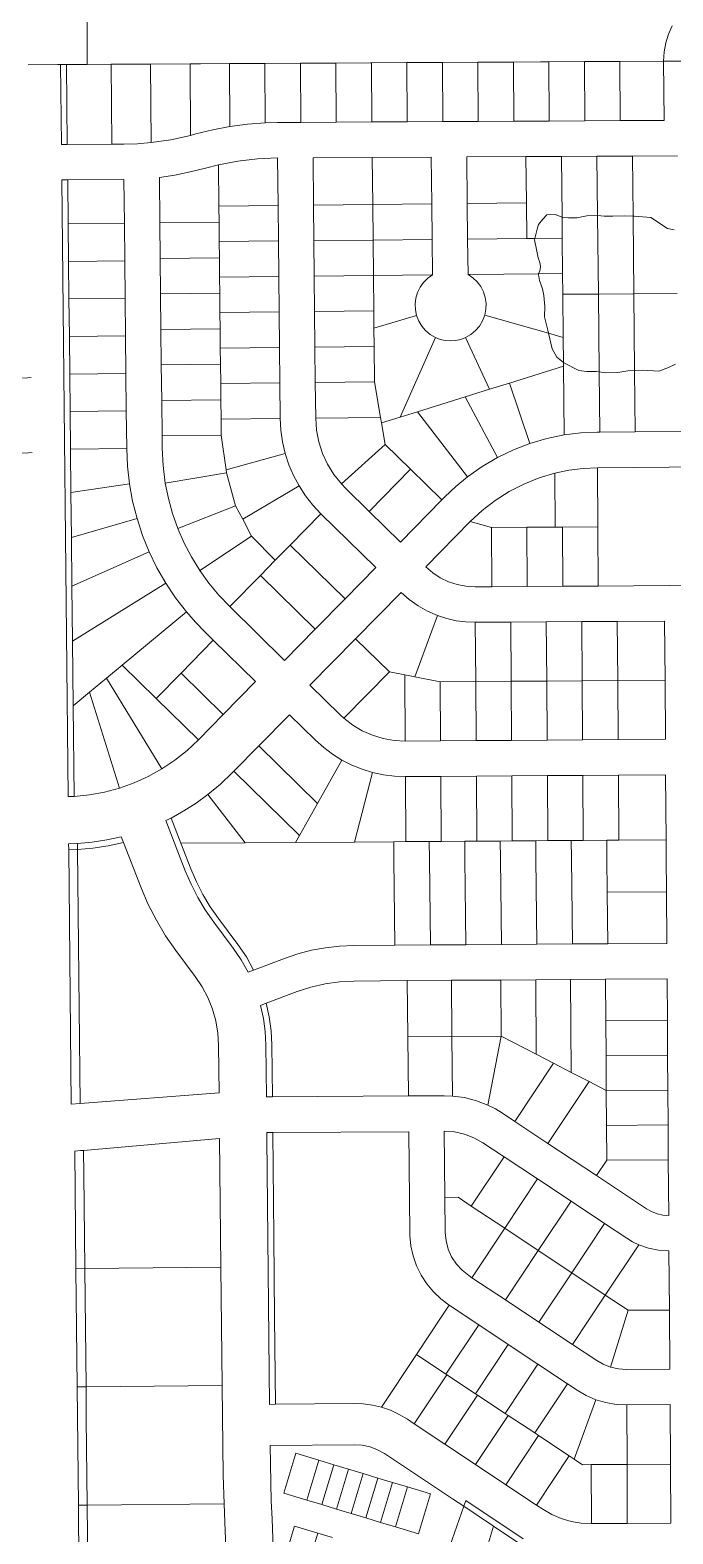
# Model space of a CAD drawing. Header units: feet. Extents: x 865220 to 2841409, y -2240498 to 948907.
# Drawn here: x 2838756 to 2839843, y 942249 to 944791 of the extents above; entities that cross this region are included whole.
import ezdxf

# ---------------------------------------------------------------- set-up
doc = ezdxf.new("R2010")
doc.units = ezdxf.units.FT
doc.header["$LTSCALE"] = 0.015
doc.header["$MEASUREMENT"] = 0
doc.layers.add('Dakota County Parcels', color=7, linetype='Continuous')

msp = doc.modelspace()

# ---------------------------------------------------------------- linework, layer by layer
at = {"layer": 'Dakota County Parcels', "lineweight": 5}
for p, q in [((2838802.8, 944733), (2838807.8, 944733)), ((2838807.8, 944733), (2838817.8, 944733)), ((2838809.1, 944598), (2838807.8, 944733)), ((2838817.8, 944733), (2838893.4, 944733.5)), ((2838819.1, 944598.1), (2838817.8, 944733)), ((2838893.4, 944733.5), (2838959.9, 944733.8)), ((2838894.4, 944598.5), (2838893.4, 944733.5)), ((2838959.9, 944733.8), (2839026.5, 944734.2)), ((2838960.7, 944601.2), (2838959.9, 944733.8)), ((2839026.5, 944734.2), (2839093.1, 944734.6)), ((2839027.2, 944613.3), (2839026.5, 944734.2)), ((2839093.1, 944734.6), (2839153.1, 944734.9)), ((2839093.7, 944628.4), (2839093.1, 944734.6)), ((2839153.1, 944734.9), (2839213.1, 944735.3)), ((2839153.7, 944634.5), (2839153.1, 944734.9)), ((2839213.1, 944735.3), (2839273.1, 944735.6)), ((2839213.7, 944635.3), (2839213.1, 944735.3)), ((2839273.1, 944735.6), (2839333.1, 944735.9)), ((2839273.6, 944635.6), (2839273.1, 944735.6)), ((2839333.1, 944735.9), (2839393.1, 944736.3)), ((2839333.6, 944636), (2839333.1, 944735.9)), ((2839393.1, 944736.3), (2839453.1, 944736.6)), ((2839393.6, 944636.3), (2839393.1, 944736.3)), ((2839453.1, 944736.6), (2839513, 944736.9)), ((2839453.6, 944636.6), (2839453.1, 944736.6)), ((2839513, 944736.9), (2839573, 944737.3)), ((2839513.6, 944637), (2839513, 944736.9)), ((2839573.6, 944637.3), (2839573, 944737.3)), ((2839633, 944737.6), (2839693, 944738)), ((2839633.6, 944637.6), (2839633, 944737.6)), ((2839693, 944738), (2839753, 944738.3)), ((2839693.6, 944638), (2839693, 944738)), ((2839753, 944738.3), (2839827, 944738.7)), ((2839174.2, 944635.1), (2839153.7, 944634.5)), ((2839174.2, 944635.1), (2839213.7, 944635.3)), ((2839213.7, 944635.3), (2839273.6, 944635.6)), ((2839273.6, 944635.6), (2839333.6, 944636)), ((2839333.6, 944636), (2839393.6, 944636.3)), ((2839393.6, 944636.3), (2839453.6, 944636.6)), ((2839453.6, 944636.6), (2839513.6, 944637)), ((2839513.6, 944637), (2839573.6, 944637.3)), ((2839573.6, 944637.3), (2839633.6, 944637.6)), ((2839633.6, 944637.6), (2839693.6, 944638)), ((2839693.6, 944638), (2839753.6, 944638.3)), ((2839753.6, 944638.3), (2839827.6, 944638.7)), ((2839027.2, 944613.3), (2839036.4, 944615.7)), ((2838809.1, 944598), (2838819.1, 944598.1)), ((2838819.1, 944598.1), (2838894.4, 944598.5)), ((2838894.4, 944598.5), (2838914.4, 944598.6)), ((2839594.3, 944577.4), (2839654.3, 944577.8)), ((2839654.3, 944577.8), (2839714.3, 944578.1)), ((2839714.3, 944578.1), (2839774.3, 944578.4)), ((2839774.3, 944578.4), (2839850.4, 944578.9)), ((2839074.5, 944563.5), (2839052.6, 944558)), ((2839075.2, 944493.8), (2839074.5, 944563.5)), ((2839175.2, 944494.8), (2839174.4, 944575.1)), ((2839234.4, 944575.4), (2839334.3, 944576)), ((2839235.2, 944495.4), (2839234.4, 944575.4)), ((2839334.3, 944576), (2839434.3, 944576.5)), ((2839335.2, 944496.4), (2839334.3, 944576)), ((2839435.1, 944497.5), (2839434.3, 944576.5)), ((2839494.3, 944576.9), (2839594.3, 944577.4)), ((2839495.1, 944498.1), (2839494.3, 944576.9)), ((2839595.1, 944499.1), (2839594.3, 944577.4)), ((2838809.8, 944538), (2838819.8, 944538.1)), ((2838820.4, 943495.4), (2838809.8, 944538)), ((2838819.8, 944538.1), (2838914.7, 944538.6)), ((2838820.5, 944463.6), (2838819.8, 944538.1)), ((2838915.5, 944464.6), (2838914.7, 944538.6)), ((2838975.5, 944465.2), (2838974.7, 944542.4)), ((2839075.2, 944493.8), (2839175.2, 944494.8)), ((2839075.5, 944466.3), (2839075.2, 944493.8)), ((2839175.8, 944434.8), (2839175.2, 944494.8)), ((2839235.2, 944495.4), (2839335.2, 944496.4)), ((2839235.8, 944435.4), (2839235.2, 944495.4)), ((2839335.2, 944496.4), (2839435.1, 944497.5)), ((2839335.8, 944436.4), (2839335.2, 944496.4)), ((2839435.8, 944437.5), (2839435.1, 944497.5)), ((2839495.1, 944498.1), (2839595.1, 944499.1)), ((2839495.7, 944438.1), (2839495.1, 944498.1)), ((2839595.7, 944439.1), (2839595.1, 944499.1)), ((2838820.5, 944463.6), (2838915.5, 944464.6)), ((2838821.2, 944400.2), (2838820.5, 944463.6)), ((2838916.1, 944401.2), (2838915.5, 944464.6)), ((2838975.5, 944465.2), (2839075.5, 944466.3)), ((2838976.1, 944405.3), (2838975.5, 944465.2)), ((2839075.8, 944433.8), (2839075.5, 944466.3)), ((2839075.8, 944433.8), (2839175.8, 944434.8)), ((2839076.1, 944406.3), (2839075.8, 944433.8)), ((2839176.4, 944374.8), (2839175.8, 944434.8)), ((2839235.8, 944435.4), (2839335.8, 944436.4)), ((2839236.4, 944375.4), (2839235.8, 944435.4)), ((2839335.8, 944436.4), (2839435.8, 944437.5)), ((2839336.4, 944376.5), (2839335.8, 944436.4)), ((2839436.4, 944377.5), (2839435.8, 944437.5)), ((2839495.7, 944438.1), (2839595.7, 944439.1)), ((2839496.4, 944378.1), (2839495.7, 944438.1)), ((2839656.3, 944379.7), (2839655.7, 944439.7)), ((2838821.2, 944400.2), (2838916.1, 944401.2)), ((2838821.8, 944336.8), (2838821.2, 944400.2)), ((2838916.8, 944337.7), (2838916.1, 944401.2)), ((2838976.1, 944405.3), (2839076.1, 944406.3)), ((2838976.7, 944345.3), (2838976.1, 944405.3)), ((2839076.4, 944373.8), (2839076.1, 944406.3)), ((2839076.4, 944373.8), (2839176.4, 944374.8)), ((2839177, 944314.8), (2839176.4, 944374.8)), ((2839236.4, 944375.4), (2839336.4, 944376.5)), ((2839237, 944315.4), (2839236.4, 944375.4)), ((2839336.4, 944376.5), (2839434.6, 944377.5)), ((2839337, 944316.5), (2839336.4, 944376.5)), ((2839434.6, 944377.5), (2839436.4, 944377.5)), ((2839496.4, 944378.1), (2839498.5, 944378.1)), ((2839656.7, 944344.8), (2839656.3, 944379.7)), ((2839076.7, 944346.3), (2839076.4, 944373.8)), ((2838821.8, 944336.8), (2838916.8, 944337.7)), ((2838822.5, 944273.3), (2838821.8, 944336.8)), ((2838917.4, 944274.3), (2838916.8, 944337.7)), ((2838976.7, 944345.3), (2839076.7, 944346.3)), ((2838977.3, 944285.3), (2838976.7, 944345.3)), ((2839077, 944313.8), (2839076.7, 944346.3)), ((2839656.7, 944344.8), (2839716.7, 944345.1)), ((2839657.4, 944271.9), (2839656.7, 944344.8)), ((2839716.7, 944345.1), (2839776.7, 944345.5)), ((2839776.7, 944345.5), (2839849.8, 944345.9)), ((2839077, 944313.8), (2839177, 944314.8)), ((2839077.3, 944286.3), (2839077, 944313.8)), ((2839177.6, 944254.8), (2839177, 944314.8)), ((2839237, 944315.4), (2839337, 944316.5)), ((2839237.6, 944255.5), (2839237, 944315.4)), ((2839337.3, 944287.4), (2839337, 944316.5)), ((2839337.3, 944287.4), (2839409.4, 944308.8)), ((2838822.5, 944273.3), (2838917.4, 944274.3)), ((2838823.1, 944209.9), (2838822.5, 944273.3)), ((2838918.1, 944210.8), (2838917.4, 944274.3)), ((2838977.3, 944285.3), (2839077.3, 944286.3)), ((2838977.9, 944225.3), (2838977.3, 944285.3)), ((2839077.6, 944253.8), (2839077.3, 944286.3)), ((2839337.6, 944256.5), (2839337.3, 944287.4)), ((2839077.6, 944253.8), (2839177.6, 944254.8)), ((2839077.9, 944226.3), (2839077.6, 944253.8)), ((2839178.2, 944194.8), (2839177.6, 944254.8)), ((2839237.6, 944255.5), (2839337.6, 944256.5)), ((2839238.2, 944195.5), (2839237.6, 944255.5)), ((2839338.2, 944196.5), (2839337.6, 944256.5)), ((2839381.8, 944136.9), (2839441.1, 944271.7)), ((2839532.9, 944184.1), (2839492.2, 944271.4)), ((2838977.9, 944225.3), (2839077.9, 944226.3)), ((2838978.6, 944165.3), (2838977.9, 944225.3)), ((2839078.3, 944193.8), (2839077.9, 944226.3)), ((2839566.5, 944194.7), (2839657.9, 944223.2)), ((2839659.1, 944106.8), (2839657.9, 944223.2)), ((2838823.1, 944209.9), (2838918.1, 944210.8)), ((2838823.8, 944146.4), (2838823.1, 944209.9)), ((2838918.7, 944147.4), (2838918.1, 944210.8)), ((2839238.2, 944195.5), (2839338.2, 944196.5)), ((2839338.2, 944196.5), (2839348.6, 944136.6)), ((2839078.3, 944193.8), (2839178.2, 944194.8)), ((2839078.5, 944166.3), (2839078.3, 944193.8)), ((2839178.9, 944134.9), (2839178.2, 944194.8)), ((2839238.9, 944135.5), (2839238.2, 944195.5)), ((2839411.1, 944146.1), (2839491.3, 944171.1)), ((2839491.3, 944171.1), (2839532.9, 944184.1)), ((2839491.3, 944171.1), (2839545.9, 944068.7)), ((2839532.9, 944184.1), (2839566.5, 944194.7)), ((2839566.5, 944194.7), (2839600.9, 944092.4)), ((2838823.8, 944146.4), (2838918.7, 944147.4)), ((2838824.4, 944083), (2838823.8, 944146.4)), ((2838919.4, 944083.9), (2838918.7, 944147.4)), ((2838978.6, 944165.3), (2839078.5, 944166.3)), ((2838979.2, 944105.3), (2838978.6, 944165.3)), ((2839078.9, 944133.8), (2839078.5, 944166.3)), ((2839381.8, 944136.9), (2839411.1, 944146.1)), ((2839411.1, 944146.1), (2839495.6, 944036.2)), ((2839078.9, 944133.8), (2839178.9, 944134.9)), ((2839079.2, 944106.3), (2839078.9, 944133.8)), ((2839238.9, 944135.5), (2839348.6, 944136.6)), ((2839348.6, 944136.6), (2839350.2, 944127.1)), ((2839350.2, 944127.1), (2839381.8, 944136.9)), ((2839350.2, 944127.1), (2839356.5, 944090.9)), ((2838979.2, 944105.3), (2839079.2, 944106.3)), ((2838979.4, 944084.6), (2838979.2, 944105.3)), ((2839079.2, 944106.3), (2839087.5, 944047.8)), ((2839714.6, 944111.5), (2839719.1, 944111.5)), ((2839719.1, 944111.5), (2839779.1, 944111.9)), ((2839779.1, 944111.9), (2839860.5, 944112.5)), ((2838824.4, 944083), (2838919.4, 944083.9)), ((2838825.2, 944009.6), (2838824.4, 944083)), ((2839087.5, 944047.8), (2839187.3, 944075.6)), ((2839282.4, 944024), (2839356.5, 944090.9)), ((2839356.5, 944090.9), (2839399.4, 944048.9)), ((2839087.5, 944047.8), (2839088.1, 944042.9)), ((2839329.4, 943977.4), (2839399.4, 944048.9)), ((2839399.4, 944048.9), (2839452.2, 943997.1)), ((2839715.1, 944051.5), (2840086.5, 944054)), ((2839715.7, 943951.5), (2839715.1, 944051.5)), ((2838825.2, 944009.6), (2838924.1, 944024.2)), ((2838984.6, 944025.6), (2839088.1, 944042.9)), ((2839088.1, 944042.9), (2839103.6, 943987.3)), ((2839115.6, 943964.3), (2839210.8, 944020.6)), ((2839282.4, 944024), (2839289.6, 944016.4)), ((2839643.8, 943951), (2839643.1, 944042.3)), ((2838825.9, 943933.4), (2838825.2, 944009.6)), ((2839289.6, 944016.4), (2839329.4, 943977.4)), ((2839382.3, 943925.7), (2839452.2, 943997.1)), ((2839452.2, 943997.1), (2839457.3, 944002.3)), ((2839006, 943948.7), (2839103.6, 943987.3)), ((2839103.6, 943987.3), (2839115.6, 943964.3)), ((2839195.8, 943920.8), (2839247.6, 943973.6)), ((2839247.6, 943973.6), (2839340.3, 943882.8)), ((2839329.4, 943977.4), (2839382.3, 943925.7)), ((2838825.9, 943933.4), (2838936.9, 943965.6)), ((2839115.6, 943964.3), (2839130.4, 943936)), ((2839425.1, 943883.7), (2839500.2, 943960.3)), ((2839500.2, 943960.3), (2839535.8, 943950.2)), ((2839535.8, 943950.2), (2839595.8, 943950.7)), ((2839536.5, 943850.3), (2839535.8, 943950.2)), ((2839595.8, 943950.7), (2839643.8, 943951)), ((2839596.5, 943850.7), (2839595.8, 943950.7)), ((2839643.8, 943951), (2839655.8, 943951.1)), ((2839655.8, 943951.1), (2839715.7, 943951.5)), ((2839656.4, 943851.1), (2839655.8, 943951.1)), ((2839716.4, 943851.5), (2839715.7, 943951.5)), ((2838826.8, 943851.1), (2838825.9, 943933.4)), ((2839042.9, 943877.9), (2839130.4, 943936)), ((2839130.4, 943936), (2839170.6, 943895.2)), ((2839170.6, 943895.2), (2839195.8, 943920.8)), ((2839195.8, 943920.8), (2839288.5, 943830)), ((2838826.8, 943851.1), (2838957.5, 943909.3)), ((2839145.4, 943869.5), (2839170.6, 943895.2)), ((2839093.5, 943816.7), (2839145.4, 943869.5)), ((2839145.4, 943869.5), (2839238.2, 943778.6)), ((2839288.5, 943830), (2839340.3, 943882.8)), ((2838827.7, 943758.5), (2838826.8, 943851.1)), ((2838827.7, 943758.5), (2838985.5, 943856.3)), ((2839306.2, 943762.3), (2839383.1, 943840.8)), ((2839508.2, 943850.1), (2839536.5, 943850.3)), ((2839536.5, 943850.3), (2839596.5, 943850.7)), ((2839596.5, 943850.7), (2839656.4, 943851.1)), ((2839656.4, 943851.1), (2839716.4, 943851.5)), ((2839716.4, 943851.5), (2839962.2, 943853.2)), ((2839093.5, 943816.7), (2839186.4, 943725.8)), ((2839238.2, 943778.6), (2839288.5, 943830)), ((2838911.8, 943717.7), (2839020.5, 943807.7)), ((2839406.2, 943698), (2839445, 943801.4)), ((2839508.7, 943790.1), (2839568.7, 943790.5)), ((2839509.3, 943690.1), (2839508.7, 943790.1)), ((2839568.7, 943790.5), (2839628.6, 943790.9)), ((2839569.3, 943690.5), (2839568.7, 943790.5)), ((2839628.6, 943790.9), (2839688.6, 943791.3)), ((2839629.3, 943690.9), (2839628.6, 943790.9)), ((2839688.6, 943791.3), (2839748.6, 943791.7)), ((2839689.3, 943691.3), (2839688.6, 943791.3)), ((2839748.6, 943791.7), (2839828.6, 943792.3)), ((2839749.3, 943691.7), (2839748.6, 943791.7)), ((2839829.3, 943692.3), (2839828.6, 943792.3)), ((2839051.6, 943773.9), (2839065.8, 943759.9)), ((2839186.4, 943725.8), (2839238.2, 943778.6)), ((2838828.8, 943649), (2838827.7, 943758.5)), ((2839011.3, 943704.2), (2839065.8, 943759.9)), ((2839065.8, 943759.9), (2839137.3, 943689.9)), ((2839229.2, 943683.8), (2839306.2, 943762.3)), ((2839363.4, 943706.4), (2839306.2, 943762.3)), ((2838885.2, 943695.7), (2838911.8, 943717.7)), ((2838911.8, 943717.7), (2838969.3, 943661.3)), ((2838856.6, 943672), (2838885.2, 943695.7)), ((2838885.2, 943695.7), (2838978.9, 943542.2)), ((2838969.3, 943661.3), (2839011.3, 943704.2)), ((2839011.3, 943704.2), (2839082.7, 943634.2)), ((2839082.7, 943634.2), (2839137.3, 943689.9)), ((2839286.5, 943627.9), (2839363.4, 943706.4)), ((2839363.4, 943706.4), (2839389.3, 943701.3)), ((2839390.1, 943589.3), (2839389.3, 943701.3)), ((2839389.3, 943701.3), (2839406.2, 943698)), ((2839406.2, 943698), (2839449.4, 943689.7)), ((2839449.4, 943689.7), (2839509.3, 943690.1)), ((2839450, 943589.7), (2839449.4, 943689.7)), ((2839509.3, 943690.1), (2839569.3, 943690.5)), ((2839510, 943590.1), (2839509.3, 943690.1)), ((2839569.3, 943690.5), (2839629.3, 943690.9)), ((2839570, 943590.5), (2839569.3, 943690.5)), ((2839629.3, 943690.9), (2839689.3, 943691.3)), ((2839630, 943590.9), (2839629.3, 943690.9)), ((2839689.3, 943691.3), (2839749.3, 943691.7)), ((2839690, 943591.3), (2839689.3, 943691.3)), ((2839749.3, 943691.7), (2839829.3, 943692.3)), ((2839750, 943591.8), (2839749.3, 943691.7)), ((2839830, 943592.3), (2839829.3, 943692.3)), ((2838828.8, 943649), (2838856.6, 943672)), ((2838856.6, 943672), (2838907, 943509.7)), ((2839229.2, 943683.8), (2839280.5, 943633.6)), ((2838830.4, 943495.8), (2838828.8, 943649)), ((2838969.3, 943661.3), (2839040.7, 943591.3)), ((2839040.7, 943591.3), (2839082.7, 943634.2)), ((2839142.6, 943581.1), (2839194.4, 943633.9)), ((2839194.4, 943633.9), (2839238.5, 943590.7)), ((2839280.5, 943633.6), (2839286.5, 943627.9)), ((2839390.1, 943589.3), (2839450, 943589.7)), ((2839450, 943589.7), (2839510, 943590.1)), ((2839510, 943590.1), (2839570, 943590.5)), ((2839570, 943590.5), (2839630, 943590.9)), ((2839630, 943590.9), (2839690, 943591.3)), ((2839690, 943591.3), (2839750, 943591.8)), ((2839750, 943591.8), (2839830, 943592.3)), ((2839100.6, 943538.2), (2839142.6, 943581.1)), ((2839142.6, 943581.1), (2839241.9, 943483.8)), ((2839097.8, 943535.4), (2839100.6, 943538.2)), ((2839100.6, 943538.2), (2839211.4, 943429.7)), ((2839241.9, 943483.8), (2839283.3, 943557)), ((2839304.6, 943418.7), (2839335.1, 943536.1)), ((2839390.5, 943529.3), (2839450.5, 943529.7)), ((2839391.2, 943419.3), (2839390.5, 943529.3)), ((2839450.5, 943529.7), (2839510.5, 943530.1)), ((2839451.2, 943419.7), (2839450.5, 943529.7)), ((2839510.5, 943530.1), (2839570.4, 943530.5)), ((2839511.2, 943420.1), (2839510.5, 943530.1)), ((2839570.4, 943530.5), (2839630.4, 943530.9)), ((2839571.2, 943420.5), (2839570.4, 943530.5)), ((2839630.4, 943530.9), (2839690.4, 943531.4)), ((2839631.2, 943421), (2839630.4, 943530.9)), ((2839690.4, 943531.4), (2839750.4, 943531.8)), ((2839691.2, 943421.4), (2839690.4, 943531.4)), ((2839750.4, 943531.8), (2839830.4, 943532.3)), ((2839751.2, 943421.8), (2839750.4, 943531.8)), ((2839831.2, 943422.3), (2839830.4, 943532.3)), ((2838820.4, 943495.4), (2838830.4, 943495.8)), ((2839056.8, 943498.8), (2839119.7, 943417.4)), ((2838985.4, 943454.8), (2838994.4, 943459.2)), ((2838994.4, 943459.2), (2839011, 943416.7)), ((2839241.9, 943483.8), (2839211.4, 943429.7)), ((2838985.4, 943454.8), (2839018.4, 943370)), ((2838836.3, 943416.2), (2838821.3, 943415.5)), ((2838821.4, 943405.5), (2838821.3, 943415.5)), ((2838836.3, 943415.6), (2838836.4, 943406.1)), ((2838910.2, 943427.5), (2838913.8, 943418.1)), ((2838913.8, 943418.1), (2838943.9, 943341)), ((2839011, 943416.7), (2839119.7, 943417.4)), ((2839011, 943416.7), (2839027.7, 943373.6)), ((2839119.7, 943417.4), (2839204.8, 943418)), ((2839204.8, 943418), (2839211.4, 943429.7)), ((2839204.8, 943418), (2839304.6, 943418.7)), ((2839304.6, 943418.7), (2839370.9, 943419.2)), ((2839370.9, 943419.2), (2839391.2, 943419.3)), ((2839391.2, 943419.3), (2839430.9, 943419.6)), ((2839430.9, 943419.6), (2839451.2, 943419.7)), ((2839451.2, 943419.7), (2839490.9, 943420)), ((2839490.9, 943420), (2839511.2, 943420.1)), ((2839511.2, 943420.1), (2839550.9, 943420.4)), ((2839550.9, 943420.4), (2839571.2, 943420.5)), ((2839571.2, 943420.5), (2839610.9, 943420.8)), ((2839610.9, 943420.8), (2839631.2, 943421)), ((2839631.2, 943421), (2839670.9, 943421.2)), ((2839670.9, 943421.2), (2839691.2, 943421.4)), ((2839691.2, 943421.4), (2839730.9, 943421.6)), ((2839730.9, 943421.6), (2839751.2, 943421.8)), ((2839751.2, 943421.8), (2839831.2, 943422.3)), ((2838821.4, 943405.5), (2838836.4, 943406.1)), ((2838825.8, 942975.6), (2838821.4, 943405.5)), ((2838837.5, 943299), (2838836.4, 943406.1)), ((2839731.8, 943333.7), (2839831.8, 943334.3)), ((2839732.7, 943246.7), (2839731.8, 943333.7)), ((2839832.4, 943247.4), (2839831.8, 943334.3)), ((2838840.8, 942976.7), (2838837.5, 943299)), ((2839066.5, 943283.4), (2839099.4, 943239.3)), ((2839074.5, 943289.3), (2839107.4, 943245.3)), ((2839002.4, 943235.5), (2839035.3, 943191.4)), ((2839303.1, 943243.7), (2839372.7, 943244.2)), ((2839372.7, 943244.2), (2839432.7, 943244.6)), ((2839432.7, 943244.6), (2839492.7, 943245)), ((2839492.7, 943245), (2839552.7, 943245.4)), ((2839552.7, 943245.4), (2839612.7, 943245.8)), ((2839612.7, 943245.8), (2839672.7, 943246.3)), ((2839672.7, 943246.3), (2839732.7, 943246.7)), ((2839732.7, 943246.7), (2839832.4, 943247.4)), ((2839134, 943202.2), (2839186.2, 943221.9)), ((2839124.6, 943198.6), (2839134, 943202.2)), ((2839303.5, 943183.7), (2839393.6, 943184.3)), ((2839393.6, 943184.3), (2839468.6, 943184.9)), ((2839394.5, 943089.4), (2839393.6, 943184.3)), ((2839468.6, 943184.9), (2839551.8, 943185.4)), ((2839469.2, 943089.9), (2839468.6, 943184.9)), ((2839551.8, 943185.4), (2839610.8, 943185.8)), ((2839552.5, 943090.4), (2839551.8, 943185.4)), ((2839610.8, 943185.8), (2839669.8, 943186.2)), ((2839611.7, 943059.9), (2839610.8, 943185.8)), ((2839669.8, 943186.2), (2839728.8, 943186.6)), ((2839670.9, 943029.3), (2839669.8, 943186.2)), ((2839728.8, 943186.6), (2839832.8, 943187.4)), ((2839729.3, 943116.7), (2839728.8, 943186.6)), ((2839833.3, 943117.4), (2839832.8, 943187.4)), ((2839155.2, 943146.1), (2839207.5, 943165.8)), ((2839145.8, 943142.5), (2839155.2, 943146.1)), ((2839729.3, 943116.7), (2839833.3, 943117.4)), ((2839729.7, 943057.7), (2839729.3, 943116.7)), ((2839833.7, 943058.4), (2839833.3, 943117.4)), ((2839394.5, 943089.4), (2839469.2, 943089.9)), ((2839395.6, 942989.4), (2839394.5, 943089.4)), ((2839469.2, 943089.9), (2839552.5, 943090.4)), ((2839469.9, 942989.3), (2839469.2, 943089.9)), ((2839530, 942974), (2839552.5, 943090.4)), ((2839552.5, 943090.4), (2839611.7, 943059.9)), ((2839075.5, 942994.5), (2839074.7, 943074.8)), ((2839155.6, 942987.7), (2839154.7, 943075.6)), ((2839165.6, 942987.8), (2839164.7, 943075.7)), ((2839611.7, 943059.9), (2839641.1, 943044.7)), ((2839729.7, 943057.7), (2839833.7, 943058.4)), ((2839730.1, 942998.7), (2839729.7, 943057.7)), ((2839834.1, 942999.4), (2839833.7, 943058.4)), ((2839575.7, 942946.3), (2839641.1, 943044.7)), ((2839641.1, 943044.7), (2839670.9, 943029.3)), ((2839670.9, 943029.3), (2839700.9, 943013.8)), ((2839631.5, 942909.2), (2839700.9, 943013.8)), ((2839700.9, 943013.8), (2839730.1, 942998.7)), ((2838825.8, 942975.6), (2838840.8, 942976.7)), ((2838840.8, 942976.7), (2839075.5, 942994.5)), ((2839155.6, 942987.7), (2839165.6, 942987.8)), ((2839165.6, 942987.8), (2839395.6, 942989.4)), ((2839395.6, 942989.4), (2839455.8, 942989.8)), ((2839469.9, 942989.3), (2839455.8, 942989.8)), ((2839730.1, 942998.7), (2839834.1, 942999.4)), ((2839730.5, 942939.7), (2839730.1, 942998.7)), ((2839834.5, 942940.4), (2839834.1, 942999.4)), ((2839554.7, 942960.3), (2839575.7, 942946.3)), ((2839156.3, 942927.7), (2839166.3, 942927.8)), ((2839156.4, 942917.7), (2839156.3, 942927.7)), ((2839166.3, 942927.8), (2839396.2, 942928.9)), ((2839168.1, 942751.8), (2839166.3, 942927.8)), ((2839397.9, 942758.2), (2839396.2, 942928.9)), ((2839457.3, 942817.8), (2839456.2, 942929.8)), ((2839575.7, 942946.3), (2839631.5, 942909.2)), ((2839730.5, 942939.7), (2839834.5, 942940.4)), ((2839730.9, 942880.7), (2839730.5, 942939.7)), ((2839834.9, 942881.4), (2839834.5, 942940.4)), ((2838846.6, 942897.3), (2839076.4, 942917.2)), ((2839076.4, 942917.2), (2839078.6, 942699.7)), ((2839161, 942468), (2839156.4, 942917.7)), ((2839521.5, 942910.3), (2839557.2, 942886.6)), ((2839631.5, 942909.2), (2839713.6, 942854.7)), ((2838831.6, 942896), (2838841.6, 942896.9)), ((2838831.6, 942896), (2838833.6, 942697.3)), ((2838841.6, 942896.9), (2838846.6, 942897.3)), ((2838846.6, 942897.3), (2838847, 942857.3)), ((2839501.8, 942803.3), (2839557.2, 942886.6)), ((2839557.2, 942886.6), (2839613.8, 942849)), ((2839713.6, 942854.7), (2839730.9, 942880.7)), ((2839730.9, 942880.7), (2839834.9, 942881.4)), ((2839835.6, 942787.4), (2839834.9, 942881.4)), ((2838847, 942857.3), (2838848.6, 942697.5)), ((2839558.5, 942765.7), (2839613.8, 942849)), ((2839613.8, 942849), (2839670.4, 942811.3)), ((2839713.6, 942854.7), (2839797.9, 942798.6)), ((2839457.3, 942817.8), (2839479.7, 942818)), ((2839457.9, 942758.8), (2839457.3, 942817.8)), ((2839479.7, 942818), (2839501.8, 942803.3)), ((2839501.8, 942803.3), (2839558.5, 942765.7)), ((2839615.1, 942728.1), (2839670.4, 942811.3)), ((2839670.4, 942811.3), (2839727.1, 942773.7)), ((2839671.7, 942690.4), (2839727.1, 942773.7)), ((2839727.1, 942773.7), (2839764.7, 942748.7)), ((2839168.1, 942751.8), (2839169.5, 942615.3)), ((2839397.9, 942758.2), (2839398.1, 942753.4)), ((2839502.9, 942682.1), (2839558.5, 942765.7)), ((2839558.5, 942765.7), (2839615.1, 942728.1)), ((2839559.6, 942644.5), (2839615.1, 942728.1)), ((2839615.1, 942728.1), (2839671.7, 942690.4)), ((2839728.3, 942652.8), (2839784.8, 942737.8)), ((2839836.7, 942627.4), (2839836, 942727.4)), ((2838833.6, 942697.3), (2838848.6, 942697.5)), ((2838833.6, 942697.3), (2838835.7, 942497.4)), ((2838848.6, 942697.5), (2839078.6, 942699.7)), ((2838848.6, 942697.5), (2838850.7, 942497.5)), ((2839078.6, 942699.7), (2839080.6, 942499.7)), ((2839497.6, 942685.6), (2839502.9, 942682.1)), ((2839502.9, 942682.1), (2839559.6, 942644.5)), ((2839616.2, 942606.8), (2839671.7, 942690.4)), ((2839671.7, 942690.4), (2839728.3, 942652.8)), ((2839672.8, 942569.2), (2839728.3, 942652.8)), ((2839728.3, 942652.8), (2839767.2, 942627)), ((2839452.2, 942617.3), (2839464.4, 942635.7)), ((2839464.4, 942635.7), (2839514.4, 942602.5)), ((2839559.6, 942644.5), (2839616.2, 942606.8)), ((2839737, 942531), (2839767.2, 942627)), ((2839767.2, 942627), (2839836.7, 942627.4)), ((2839837.4, 942527.5), (2839836.7, 942627.4)), ((2839169.5, 942615.3), (2839171, 942468.1)), ((2839409.1, 942552.4), (2839452.2, 942617.3)), ((2839459.1, 942519.2), (2839514.4, 942602.5)), ((2839514.4, 942602.5), (2839564.4, 942569.2)), ((2839616.2, 942606.8), (2839672.8, 942569.2)), ((2839509, 942486), (2839564.4, 942569.2)), ((2839564.4, 942569.2), (2839614.3, 942536)), ((2839672.8, 942569.2), (2839713.8, 942542)), ((2839349.9, 942463.2), (2839409.1, 942552.4)), ((2839409.1, 942552.4), (2839459.1, 942519.2)), ((2839459.1, 942519.2), (2839460.8, 942518)), ((2839559, 942452.8), (2839614.3, 942536)), ((2839614.3, 942536), (2839664.3, 942502.8)), ((2839764.2, 942527), (2839837.4, 942527.5)), ((2838835.7, 942497.4), (2838850.7, 942497.5)), ((2838835.7, 942497.4), (2838837.7, 942297.4)), ((2838850.7, 942497.5), (2839080.6, 942499.7)), ((2838850.7, 942497.5), (2838851.2, 942444.1)), ((2839080.6, 942499.7), (2839081.7, 942397.2)), ((2839405.5, 942435), (2839460.8, 942518)), ((2839460.8, 942518), (2839509, 942486)), ((2839609, 942419.6), (2839664.3, 942502.8)), ((2839664.3, 942502.8), (2839680.6, 942492)), ((2839171, 942468.1), (2839161, 942468)), ((2839303.6, 942469.5), (2839171, 942468.1)), ((2839457.1, 942400.7), (2839512.4, 942483.7)), ((2839509, 942486), (2839512.4, 942483.7)), ((2839512.4, 942483.7), (2839559, 942452.8)), ((2839675.9, 942375.1), (2839712.5, 942475.9)), ((2839764.6, 942467), (2839837.8, 942467.5)), ((2839838.5, 942367), (2839837.8, 942467.5)), ((2838851.2, 942444.1), (2838852.7, 942297.6)), ((2839405.5, 942435), (2839393.8, 942442.8)), ((2839508.8, 942366.4), (2839564, 942449.4)), ((2839559, 942452.8), (2839564, 942449.4)), ((2839564, 942449.4), (2839609, 942419.6)), ((2839765.3, 942366.5), (2839764.6, 942467)), ((2839457.1, 942400.7), (2839405.5, 942435)), ((2839609, 942419.6), (2839615.7, 942415.1)), ((2839161.7, 942398.2), (2839304.3, 942399.7)), ((2839508.8, 942366.4), (2839457.1, 942400.7)), ((2839560.4, 942332.1), (2839615.7, 942415.1)), ((2839615.7, 942415.1), (2839667.3, 942380.8)), ((2839184.9, 942317.9), (2839205.2, 942385.2)), ((2839244.4, 942373.4), (2839205.2, 942385.2)), ((2839224.1, 942306), (2839244.4, 942373.4)), ((2839269.3, 942365.9), (2839244.4, 942373.4)), ((2839249, 942298.5), (2839269.3, 942365.9)), ((2839294.2, 942358.4), (2839269.3, 942365.9)), ((2839560.4, 942332.1), (2839508.8, 942366.4)), ((2839612, 942297.8), (2839667.3, 942380.8)), ((2839667.3, 942380.8), (2839675.9, 942375.1)), ((2839675.9, 942375.1), (2839689.6, 942365.9)), ((2839689.6, 942365.9), (2839704.4, 942366.3)), ((2839704.4, 942366.3), (2839765.3, 942366.5)), ((2839705.1, 942266.3), (2839704.4, 942366.3)), ((2839765.1, 942266.7), (2839765.3, 942366.5)), ((2839765.3, 942366.5), (2839838.5, 942367)), ((2839839.1, 942267.2), (2839838.5, 942367)), ((2839273.9, 942291), (2839294.2, 942358.4)), ((2839319.1, 942350.9), (2839294.2, 942358.4)), ((2839298.8, 942283.5), (2839319.1, 942350.9)), ((2839344, 942343.4), (2839319.1, 942350.9)), ((2839323.7, 942276), (2839344, 942343.4)), ((2839368.9, 942335.9), (2839344, 942343.4)), ((2839224.1, 942306), (2839184.9, 942317.9)), ((2839348.6, 942268.5), (2839368.9, 942335.9)), ((2839393.8, 942328.4), (2839368.9, 942335.9)), ((2839373.5, 942261), (2839393.8, 942328.4)), ((2839433, 942316.5), (2839393.8, 942328.4)), ((2839412.7, 942249.2), (2839433, 942316.5)), ((2839612, 942297.8), (2839560.4, 942332.1)), ((2838837.7, 942297.4), (2838852.7, 942297.6)), ((2838837.7, 942297.4), (2838839.8, 942098)), ((2838852.7, 942297.6), (2839084, 942299.8)), ((2838852.7, 942297.6), (2838854.8, 942098.1)), ((2839084, 942299.8), (2839086, 942254.1)), ((2839249, 942298.5), (2839224.1, 942306)), ((2839273.9, 942291), (2839249, 942298.5)), ((2839273.9, 942291), (2839298.8, 942283.5)), ((2839489.1, 942295.6), (2839421.4, 942102.8)), ((2839489.1, 942295.6), (2839492.4, 942305.2)), ((2839489.1, 942295.6), (2839539.5, 942261.9)), ((2839492.4, 942305.2), (2839589.5, 942240.7)), ((2839612, 942297.8), (2839622.7, 942290.7)), ((2839165.9, 942258.3), (2839165.2, 942274.3)), ((2839323.7, 942276), (2839298.8, 942283.5)), ((2839348.6, 942268.5), (2839323.7, 942276)), ((2839373.5, 942261), (2839348.6, 942268.5)), ((2839705.1, 942266.3), (2839765.1, 942266.7)), ((2839765.1, 942266.7), (2839839.1, 942267.2)), ((2839168.7, 942183.5), (2839165.9, 942258.3)), ((2839203.3, 942262.2), (2839187, 942208.2)), ((2839242.5, 942250.4), (2839203.3, 942262.2)), ((2839222.2, 942183), (2839242.5, 942250.4)), ((2839267.4, 942242.9), (2839242.5, 942250.4)), ((2839412.7, 942249.2), (2839373.5, 942261)), ((2839491.4, 942103.4), (2839539.5, 942261.9)), ((2839583.9, 942232.4), (2839539.5, 942261.9))]:
    msp.add_line(p, q, dxfattribs=at)
for points in [[(2838852.8, 944733.2), (2838852.5, 944807.8), (2838849.7, 945542)], [(2839841.3, 944798.8), (2839835.1, 944784.5), (2839830.6, 944769.6), (2839827.9, 944754.3), (2839827, 944738.7), (2839827, 944738.7)], [(2839857, 944738.9), (2839827, 944738.7), (2839753, 944738.3), (2839693, 944738), (2839618.8, 944737.5), (2838852.8, 944733.2), (2838752.8, 944732.7)], [(2839573, 944737.3), (2839618.8, 944737.5), (2839633, 944737.6)], [(2839753.6, 944638.3), (2839753, 944738.3), (2839753, 944738.3)], [(2839827, 944738.7), (2839857, 944738.9), (2839887, 944739)], [(2839827.6, 944638.7), (2839827, 944738.7), (2839827, 944738.7)], [(2839153.7, 944634.5), (2839123.6, 944632.3), (2839093.7, 944628.4)], [(2838960.7, 944601.2), (2838994.2, 944606), (2839027.2, 944613.3)], [(2839093.7, 944628.4), (2839064.9, 944622.8), (2839036.4, 944615.7)], [(2838914.4, 944598.6), (2838937.6, 944599.3), (2838960.7, 944601.2)], [(2839655.7, 944439.7), (2839655.3, 944475.2), (2839654.3, 944577.8)], [(2839716.7, 944345.1), (2839715.3, 944477.9), (2839714.3, 944578.1)], [(2839776.7, 944345.5), (2839775.3, 944476.8), (2839774.3, 944578.4)], [(2838974.7, 944542.4), (2839000.9, 944546.3), (2839026.9, 944551.5), (2839052.6, 944558)], [(2839174.4, 944575.1), (2839140.8, 944573.6), (2839107.5, 944569.8), (2839074.5, 944563.5)], [(2839847.3, 944226.6), (2839835.4, 944221), (2839818.8, 944214.7), (2839791.4, 944216.5), (2839778, 944215.8), (2839766.7, 944215.2), (2839749.8, 944212.6), (2839728.7, 944212.1), (2839718, 944213.5), (2839713, 944214.1), (2839697.1, 944214.1), (2839683.6, 944215.8), (2839658.1, 944229), (2839657.9, 944229.2), (2839646.7, 944238.5), (2839638.5, 944252.4), (2839632.4, 944279), (2839631.3, 944283.9), (2839625.5, 944306.5), (2839626.4, 944324.2), (2839624.4, 944342.5), (2839622.5, 944354), (2839617, 944367.8), (2839615.2, 944378.1), (2839615.6, 944379.3), (2839617.5, 944384.1), (2839619, 944391.2), (2839618, 944398.3), (2839614.7, 944406.2), (2839612, 944420.5), (2839608.8, 944436.8), (2839609.4, 944439.2), (2839613, 944454.5), (2839615.2, 944462.6), (2839622.8, 944471.6), (2839629.5, 944479.2), (2839643.8, 944479.6), (2839655.3, 944475.2), (2839655.5, 944475.2), (2839665.9, 944473.9), (2839680.4, 944474), (2839697.4, 944477.2), (2839715.3, 944477.9), (2839715.3, 944477.9), (2839726.7, 944477), (2839741.3, 944476.8), (2839760.9, 944477.2), (2839775.3, 944476.8), (2839777.9, 944476.7), (2839805.5, 944474.5), (2839833.7, 944455.9), (2839844.8, 944453.7)], [(2839595.7, 944439.1), (2839609.4, 944439.2), (2839655.7, 944439.7)], [(2839436.4, 944377.5), (2839428.3, 944371.7), (2839421.2, 944364.7), (2839415.4, 944356.7), (2839411.1, 944347.8), (2839408.2, 944338.3), (2839407, 944328.4), (2839407.4, 944318.5), (2839409.4, 944308.8)], [(2839524.6, 944309.5), (2839526.5, 944319.3), (2839526.8, 944329.3), (2839525.4, 944339.2), (2839522.4, 944348.7), (2839517.8, 944357.6), (2839511.8, 944365.6), (2839504.6, 944372.5), (2839496.4, 944378.1)], [(2839498.5, 944378.1), (2839615.6, 944379.3), (2839656.3, 944379.7)], [(2839719.1, 944111.5), (2839718, 944213.5), (2839716.7, 944345.1)], [(2839779.1, 944111.9), (2839778, 944215.8), (2839776.7, 944345.5)], [(2839409.4, 944308.8), (2839413, 944299.4), (2839418.2, 944290.8), (2839424.7, 944283.2), (2839432.4, 944276.7), (2839441.1, 944271.7)], [(2839492.2, 944271.4), (2839501.1, 944276.6), (2839509.1, 944283.2), (2839515.7, 944291), (2839521, 944299.9), (2839524.6, 944309.5)], [(2839524.6, 944309.5), (2839632.4, 944279), (2839657.4, 944271.9)], [(2839441.1, 944271.7), (2839449.3, 944268.5), (2839457.9, 944266.5), (2839466.6, 944265.8), (2839475.4, 944266.4), (2839484, 944268.3), (2839492.2, 944271.4)], [(2839657.9, 944223.2), (2839657.9, 944229.2), (2839657.4, 944271.9)], [(2838758.2, 944203.9), (2838752, 944203.7), (2838708.2, 944202.9)], [(2839178.9, 944134.9), (2839179.9, 944114.9), (2839182.8, 944095.1), (2839187.3, 944075.6)], [(2839238.9, 944135.5), (2839240.3, 944115.1), (2839244.2, 944095.1), (2839250.4, 944075.7), (2839259, 944057.2), (2839269.7, 944039.9), (2839282.4, 944024)], [(2839659.1, 944106.8), (2839629.7, 944100.8), (2839600.9, 944092.4)], [(2839714.6, 944111.5), (2839686.8, 944110.2), (2839659.1, 944106.8)], [(2838759.5, 944077), (2838753.6, 944076.8), (2838709.5, 944075.9)], [(2838919.4, 944083.9), (2838920.7, 944054), (2838924.1, 944024.2)], [(2838979.4, 944084.6), (2838980.9, 944055), (2838984.6, 944025.6)], [(2839187.3, 944075.6), (2839193.5, 944056.6), (2839201.3, 944038.2), (2839210.8, 944020.6)], [(2839600.9, 944092.4), (2839573, 944081.7), (2839545.9, 944068.7)], [(2839545.9, 944068.7), (2839520.1, 944053.5), (2839495.6, 944036.2)], [(2839715.1, 944051.5), (2839690.9, 944050.3), (2839666.8, 944047.3), (2839643.1, 944042.3)], [(2838924.1, 944024.2), (2838929.5, 943994.7), (2838936.9, 943965.6)], [(2838984.6, 944025.6), (2838989.9, 943999.5), (2838997.1, 943973.8), (2839006, 943948.7)], [(2839210.8, 944020.6), (2839221.7, 944003.9), (2839234, 943988.2), (2839247.6, 943973.6)], [(2839495.6, 944036.2), (2839475.9, 944019.9), (2839457.3, 944002.3)], [(2839643.1, 944042.3), (2839616.5, 944034.3), (2839590.7, 944023.9), (2839566, 944011.2), (2839542.5, 943996.3), (2839520.5, 943979.3), (2839500.2, 943960.3)], [(2838936.9, 943965.6), (2838946.2, 943937.1), (2838957.5, 943909.3)], [(2839006, 943948.7), (2839016.6, 943924.2), (2839029, 943900.6), (2839042.9, 943877.9)], [(2838957.5, 943909.3), (2838970.6, 943882.3), (2838985.5, 943856.3)], [(2839042.9, 943877.9), (2839058.4, 943856.3), (2839075.3, 943835.9), (2839093.5, 943816.7)], [(2839425.1, 943883.7), (2839436.7, 943873.7), (2839449.5, 943865.3), (2839463.3, 943858.6), (2839477.9, 943853.8), (2839492.9, 943851), (2839508.2, 943850.1)], [(2838985.5, 943856.3), (2839002.2, 943831.4), (2839020.5, 943807.7)], [(2839383.1, 943840.8), (2839397, 943828.6), (2839412, 943817.9), (2839428.1, 943808.8), (2839445, 943801.4)], [(2839020.5, 943807.7), (2839035.6, 943790.4), (2839051.6, 943773.9)], [(2839445, 943801.4), (2839460.5, 943796.4), (2839476.3, 943792.8), (2839492.4, 943790.7), (2839508.7, 943790.1)], [(2839286.5, 943627.9), (2839301.4, 943616.4), (2839317.5, 943606.7), (2839334.7, 943599.1), (2839352.7, 943593.6), (2839371.3, 943590.3), (2839390.1, 943589.3)], [(2838978.9, 943542.2), (2839000.8, 943556.9), (2839021.5, 943573.3), (2839040.7, 943591.3)], [(2839238.5, 943590.7), (2839252.4, 943578.2), (2839267.4, 943567), (2839283.3, 943557)], [(2838907, 943509.7), (2838931.8, 943518.5), (2838955.9, 943529.4), (2838978.9, 943542.2)], [(2839056.8, 943498.8), (2839077.9, 943516.4), (2839097.8, 943535.4)], [(2839283.3, 943557), (2839299.9, 943548.6), (2839317.2, 943541.6), (2839335.1, 943536.1)], [(2839335.1, 943536.1), (2839353.3, 943532.3), (2839371.8, 943530), (2839390.5, 943529.3)], [(2838830.4, 943495.8), (2838856.3, 943498.4), (2838881.9, 943503), (2838907, 943509.7)], [(2838994.4, 943459.2), (2839016, 943471.2), (2839036.8, 943484.4), (2839056.8, 943498.8)], [(2838836.3, 943416.2), (2838861.1, 943418.4), (2838885.8, 943422.2), (2838910.2, 943427.5)], [(2838836.4, 943406.1), (2838862.4, 943408.5), (2838888.3, 943412.5), (2838913.8, 943418.1)], [(2839372.7, 943244.2), (2839371.2, 943389.2), (2839370.9, 943419.2)], [(2839432.7, 943244.6), (2839431.2, 943389.6), (2839430.9, 943419.6)], [(2839492.7, 943245), (2839491.2, 943390), (2839490.9, 943420)], [(2839552.7, 943245.4), (2839551.2, 943390.4), (2839550.9, 943420.4)], [(2839612.7, 943245.8), (2839611.2, 943390.8), (2839610.9, 943420.8)], [(2839672.7, 943246.3), (2839671.2, 943391.2), (2839670.9, 943421.2)], [(2839731.8, 943333.7), (2839731.2, 943391.6), (2839730.9, 943421.6)], [(2839831.8, 943334.3), (2839831.4, 943392.3), (2839831.2, 943422.3)], [(2839018.4, 943370), (2839028.2, 943347.2), (2839039.5, 943325.1), (2839052.3, 943303.8), (2839066.5, 943283.4)], [(2839027.7, 943373.6), (2839037.2, 943351.4), (2839048.3, 943329.9), (2839060.7, 943309.2), (2839074.5, 943289.3)], [(2838943.9, 943341), (2838955.8, 943313.2), (2838969.6, 943286.3), (2838985.1, 943260.3), (2839002.4, 943235.5)], [(2839124.6, 943198.6), (2839112.9, 943219.5), (2839099.4, 943239.3)], [(2839134, 943202.2), (2839121.7, 943224.3), (2839107.4, 943245.3)], [(2839303.1, 943243.7), (2839279.2, 943242.7), (2839255.5, 943240), (2839232, 943235.6), (2839208.9, 943229.6), (2839186.2, 943221.9)], [(2839074.7, 943074.8), (2839073.4, 943095.6), (2839069.9, 943116.2), (2839064.3, 943136.3), (2839056.6, 943155.6), (2839046.9, 943174.1), (2839035.3, 943191.4)], [(2839303.5, 943183.7), (2839279, 943182.4), (2839254.7, 943179), (2839230.8, 943173.5), (2839207.5, 943165.8)], [(2839154.7, 943075.6), (2839153.6, 943098.1), (2839150.6, 943120.5), (2839145.8, 943142.5)], [(2839164.7, 943075.7), (2839163.5, 943099.4), (2839160.3, 943122.9), (2839155.2, 943146.1)], [(2839530, 942974), (2839510.6, 942981.4), (2839490.5, 942986.6), (2839469.9, 942989.3)], [(2839554.7, 942960.3), (2839542.6, 942967.6), (2839530, 942974)], [(2839521.5, 942910.3), (2839506.4, 942918.8), (2839490.3, 942924.9), (2839473.4, 942928.6), (2839456.2, 942929.8)], [(2839797.9, 942798.6), (2839806.6, 942793.8), (2839815.9, 942790.2), (2839825.6, 942788.1), (2839835.6, 942787.4)], [(2839398.1, 942753.4), (2839399.8, 942736), (2839403.6, 942718.9), (2839409.4, 942702.3), (2839417.1, 942686.6), (2839426.6, 942671.8), (2839437.8, 942658.3), (2839450.4, 942646.2), (2839464.4, 942635.7)], [(2839457.9, 942758.8), (2839459.2, 942744.4), (2839462.9, 942730.5), (2839468.7, 942717.3), (2839476.6, 942705.2), (2839486.3, 942694.6), (2839497.6, 942685.6)], [(2839764.7, 942748.7), (2839774.5, 942742.8), (2839784.8, 942737.8)], [(2839784.8, 942737.8), (2839801.3, 942732), (2839818.5, 942728.5), (2839836, 942727.4)], [(2839713.8, 942542), (2839725, 942535.7), (2839737, 942531)], [(2839737, 942531), (2839750.4, 942527.9), (2839764.2, 942527)], [(2839349.9, 942463.2), (2839334.7, 942466.8), (2839319.2, 942468.9), (2839303.6, 942469.5)], [(2839680.6, 942492), (2839696, 942483), (2839712.5, 942475.9)], [(2839712.5, 942475.9), (2839729.5, 942470.9), (2839746.9, 942467.9), (2839764.6, 942467)], [(2839393.8, 942442.8), (2839379.9, 942451.1), (2839365.2, 942457.9), (2839349.9, 942463.2)], [(2839081.7, 942397.2), (2839082.5, 942348.5), (2839084, 942299.8)], [(2839165.2, 942274.3), (2839163.9, 942304.3), (2839161.7, 942398.2)], [(2839304.3, 942399.7), (2839317.7, 942398.8), (2839330.8, 942396), (2839343.4, 942391.2), (2839355, 942384.7)], [(2839355, 942384.7), (2839453, 942319.6), (2839470.2, 942308.2), (2839489.1, 942295.6)], [(2839622.7, 942290.7), (2839637.8, 942282), (2839653.8, 942275.1), (2839670.5, 942270.1), (2839687.7, 942267.2), (2839705.1, 942266.3)], [(2839086, 942254.1), (2839088.3, 942196.5), (2839089.4, 942139)]]:
    msp.add_lwpolyline(points, dxfattribs=at)

doc.saveas('drawing.dxf')
